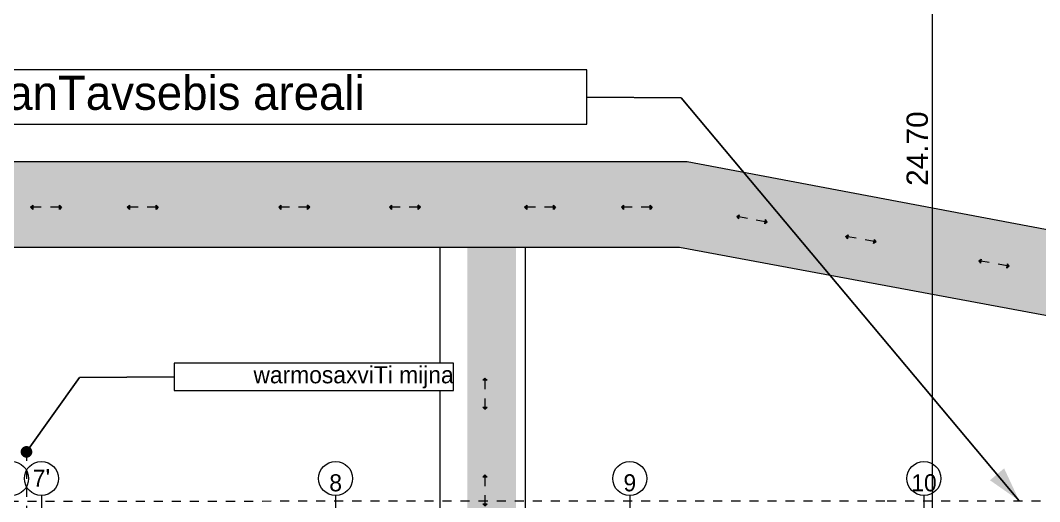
# Model space of a CAD drawing. Header units: millimetres. Extents: x 475159934 to 476245151, y 4620917055 to 4621447368.
# Drawn here: x 475275731 to 475299639, y 4621010374 to 4621021663 of the extents above; entities that cross this region are included whole.
import ezdxf

# ---------------------------------------------------------------- set-up
doc = ezdxf.new("R2010")
doc.units = ezdxf.units.MM
doc.header["$MEASUREMENT"] = 0
doc.set_wipeout_variables(frame=1)
doc.linetypes.add('Dashed', pattern=[423.333333, 211.666667, -211.666667])
for name, color, linetype, lineweight in [('0_Pen_No__42_Pen_No__250_Pen_No__5', 5, 'Continuous', 0), ('Annotation - Text_Pen_No__7_Pen_No__5', 5, 'Continuous', 0), ('New_._Pen_No__255', 255, 'Continuous', 0), ('New_0_Pen_No__5', 5, 'Continuous', 0), ('New_2D Drafting - General_Pen_No__250_Pen_No__7_Pen_No__235', 235, 'Continuous', 0), ('New_Car-Art_Pen_No__5', 5, 'Continuous', 0), ('New_topo_NL (1)$0$GAZI_Pen_No__250', 7, 'Continuous', 0), ('New_topo_NL (1)$0$GAZI_Pen_No__5', 5, 'Continuous', 0), ('zoma_Pen_No__1', 1, 'Continuous', 0), ('zoma_Pen_No__5_Pen_No__5', 5, 'Continuous', 0)]:
    doc.layers.add(name, color=color, linetype=linetype, lineweight=lineweight)
for name, color, linetype, lineweight, true_color in [('New_._Pen_No__252', 7, 'Continuous', 0, 0x666666), ('New_2D Drafting - General_Pen_No__250_Pen_No__7_Pen_No__252', 7, 'Continuous', 0, 0x666666), ('New_Car-Art_Pen_No__252', 7, 'Continuous', 0, 0x666666)]:
    doc.layers.add(name, color=color, linetype=linetype, lineweight=lineweight, true_color=true_color)
doc.layers.add('New_Car-Art', color=7, linetype='Continuous')
doc.layers.add('zoma', color=7, linetype='Continuous')
doc.styles.add('GENERATED_STYLE_3', font='arial.ttf')
doc.styles.add('GENERATED_STYLE_4', font='ACADMTAV.TTF')
doc.dimstyles.new('GENERATED_STYLE__10', dxfattribs={"dimtxt": 500, "dimasz": 228, "dimexe": 0.18, "dimexo": 3, "dimgap": 0, "dimtad": 1, "dimlfac": 0.001, "dimzin": 0, "dimdsep": 46, "dimtxsty": 'GENERATED_STYLE_3', "dimblk": 'ARROWHEAD_2', "dimblk1": 'ARROWHEAD_2', "dimblk2": 'ARROWHEAD_2', "dimcen": 0.09, "dimclrd": 1, "dimclre": 1, "dimclrt": 1, "dimadec": 0, "dimazin": 0, "dimtfac": 1, "dimtdec": 4, "dimtmove": 0, "dimatfit": 3, "dimfxl": 1, "dimtolj": 1, "dimtzin": 0, "dimarcsym": 0})
doc.dimstyles.new('GENERATED_STYLE__31', dxfattribs={"dimtxt": 0.18, "dimasz": 547.2, "dimexe": 0.18, "dimexo": 0.0625, "dimgap": 0, "dimtad": 0, "dimtih": 1, "dimtoh": 1, "dimdec": 4, "dimzin": 0, "dimdsep": 46, "dimcen": 0.09, "dimadec": 0, "dimazin": 0, "dimtfac": 1, "dimtdec": 4, "dimtmove": 0, "dimatfit": 3, "dimldrblk": 'ARROWHEAD_11', "dimfxl": 1, "dimtolj": 1, "dimtzin": 0, "dimarcsym": 0})
doc.dimstyles.new('GENERATED_STYLE__32', dxfattribs={"dimtxt": 0.18, "dimasz": 809.097333, "dimexe": 0.18, "dimexo": 0.0625, "dimgap": 0, "dimtad": 0, "dimtih": 1, "dimtoh": 1, "dimdec": 4, "dimzin": 0, "dimdsep": 46, "dimcen": 0.09, "dimadec": 0, "dimazin": 0, "dimtfac": 1, "dimtdec": 4, "dimtmove": 0, "dimatfit": 3, "dimldrblk": 'ARROWHEAD_5', "dimfxl": 1, "dimtolj": 1, "dimtzin": 0, "dimarcsym": 0})

# ---------------------------------------------------------------- blocks, each defined once
blk = doc.blocks.new('*D1510', base_point=(475826096, 4621095193))
at = {"layer": 'zoma_Pen_No__1', "color": 1, "linetype": 'Continuous', "lineweight": 0, "transparency": 16777216}
for p, q in [((475297274, 4621030901), (475296974, 4621031074)), ((475297124, 4621030987), (475297124, 4621031134)), ((475297349, 4621030987), (475296899, 4621030987)), ((475297124, 4621006290), (475297124, 4621030987)), ((475297349, 4621006290), (475296899, 4621006290)), ((475296974, 4621006377), (475297274, 4621006204)), ((475297124, 4621006144), (475297124, 4621006290))]:
    blk.add_line(p, q, dxfattribs=at)
at = {"layer": 'zoma_Pen_No__1', "color": 1, "lineweight": 0, "transparency": 16777216, "insert": (475297024, 4621017781), "char_height": 500, "attachment_point": 7, "rotation": 90, "style": 'GENERATED_STYLE_3'}
blk.add_mtext('\\A1;{\\pql;\\fArial|b0|i0|c204|p0;\\W1.000000;24.70}', dxfattribs=at)
blk = doc.blocks.new('ARROWHEAD_2')
at = {"color": 0, "linetype": 'Continuous', "lineweight": 0}
for p, q in [((0, 0), (-1, 0)), ((-0.38, -0.66), (0.38, 0.66))]:
    blk.add_line(p, q, dxfattribs=at)
blk = doc.blocks.new('Line_133', base_point=(475286628, 4621013270))
at = {"layer": 'New_Car-Art_Pen_No__5', "linetype": 'Continuous', "lineweight": 0}
for points in [[(475286628, 4621013270), (475286578, 4621013220), (475286678, 4621013220)], [(475286628, 4621012543), (475286678, 4621012593), (475286578, 4621012593)]]:
    blk.add_hatch(color=5, dxfattribs=at).paths.add_polyline_path(points)
at = {"layer": 'New_Car-Art_Pen_No__5', "color": 5, "linetype": 'Continuous', "lineweight": 0}
for p, q in [((475286628, 4621013270), (475286578, 4621013220)), ((475286678, 4621013220), (475286578, 4621013220)), ((475286628, 4621013270), (475286678, 4621013220)), ((475286578, 4621012593), (475286678, 4621012593)), ((475286628, 4621012543), (475286578, 4621012593)), ((475286628, 4621012543), (475286678, 4621012593))]:
    blk.add_line(p, q, dxfattribs=at)
at = {"layer": 'New_Car-Art_Pen_No__5', "color": 5, "linetype": 'Dashed', "lineweight": 0}
blk.add_line((475286628, 4621013220), (475286628, 4621012593), dxfattribs=at)
blk = doc.blocks.new('Line_134', base_point=(475286628, 4621011001))
at = {"layer": 'New_Car-Art_Pen_No__5', "linetype": 'Continuous', "lineweight": 0}
for points in [[(475286628, 4621011001), (475286578, 4621010951), (475286678, 4621010951)], [(475286628, 4621010275), (475286678, 4621010325), (475286578, 4621010325)]]:
    blk.add_hatch(color=5, dxfattribs=at).paths.add_polyline_path(points)
at = {"layer": 'New_Car-Art_Pen_No__5', "color": 5, "linetype": 'Continuous', "lineweight": 0}
for p, q in [((475286628, 4621011001), (475286578, 4621010951)), ((475286628, 4621011001), (475286678, 4621010951)), ((475286678, 4621010951), (475286578, 4621010951)), ((475286578, 4621010325), (475286678, 4621010325)), ((475286628, 4621010275), (475286578, 4621010325)), ((475286628, 4621010275), (475286678, 4621010325))]:
    blk.add_line(p, q, dxfattribs=at)
at = {"layer": 'New_Car-Art_Pen_No__5', "color": 5, "linetype": 'Dashed', "lineweight": 0}
blk.add_line((475286628, 4621010951), (475286628, 4621010325), dxfattribs=at)
blk = doc.blocks.new('Line_142', base_point=(475298924, 4621015894))
at = {"layer": 'New_Car-Art_Pen_No__5', "linetype": 'Continuous', "lineweight": 0}
for points in [[(475298210, 4621016025), (475298250, 4621015967), (475298268, 4621016065)], [(475298924, 4621015894), (475298884, 4621015952), (475298866, 4621015854)]]:
    blk.add_hatch(color=5, dxfattribs=at).paths.add_polyline_path(points)
at = {"layer": 'New_Car-Art_Pen_No__5', "color": 5, "linetype": 'Continuous', "lineweight": 0}
for p, q in [((475298210, 4621016025), (475298268, 4621016065)), ((475298210, 4621016025), (475298250, 4621015967)), ((475298268, 4621016065), (475298250, 4621015967)), ((475298866, 4621015854), (475298884, 4621015952)), ((475298924, 4621015894), (475298866, 4621015854)), ((475298924, 4621015894), (475298884, 4621015952))]:
    blk.add_line(p, q, dxfattribs=at)
at = {"layer": 'New_Car-Art_Pen_No__5', "color": 5, "linetype": 'Dashed', "lineweight": 0}
blk.add_line((475298875, 4621015903), (475298259, 4621016016), dxfattribs=at)
blk = doc.blocks.new('Line_143', base_point=(475295803, 4621016465))
at = {"layer": 'New_Car-Art_Pen_No__5', "linetype": 'Continuous', "lineweight": 0}
for points in [[(475295089, 4621016596), (475295129, 4621016538), (475295147, 4621016636)], [(475295803, 4621016465), (475295763, 4621016523), (475295745, 4621016425)]]:
    blk.add_hatch(color=5, dxfattribs=at).paths.add_polyline_path(points)
at = {"layer": 'New_Car-Art_Pen_No__5', "color": 5, "linetype": 'Continuous', "lineweight": 0}
for p, q in [((475295089, 4621016596), (475295147, 4621016636)), ((475295089, 4621016596), (475295129, 4621016538)), ((475295147, 4621016636), (475295129, 4621016538)), ((475295745, 4621016425), (475295763, 4621016523)), ((475295803, 4621016465), (475295745, 4621016425)), ((475295803, 4621016465), (475295763, 4621016523))]:
    blk.add_line(p, q, dxfattribs=at)
at = {"layer": 'New_Car-Art_Pen_No__5', "color": 5, "linetype": 'Dashed', "lineweight": 0}
blk.add_line((475295754, 4621016474), (475295138, 4621016587), dxfattribs=at)
blk = doc.blocks.new('Line_144', base_point=(475293251, 4621016932))
at = {"layer": 'New_Car-Art_Pen_No__5', "linetype": 'Continuous', "lineweight": 0}
for points in [[(475292536, 4621017063), (475292576, 4621017005), (475292594, 4621017103)], [(475293251, 4621016932), (475293210, 4621016990), (475293192, 4621016892)]]:
    blk.add_hatch(color=5, dxfattribs=at).paths.add_polyline_path(points)
at = {"layer": 'New_Car-Art_Pen_No__5', "color": 5, "linetype": 'Continuous', "lineweight": 0}
for p, q in [((475292536, 4621017063), (475292594, 4621017103)), ((475292536, 4621017063), (475292576, 4621017005)), ((475292594, 4621017103), (475292576, 4621017005)), ((475293192, 4621016892), (475293210, 4621016990)), ((475293251, 4621016932), (475293192, 4621016892)), ((475293251, 4621016932), (475293210, 4621016990))]:
    blk.add_line(p, q, dxfattribs=at)
at = {"layer": 'New_Car-Art_Pen_No__5', "color": 5, "linetype": 'Dashed', "lineweight": 0}
blk.add_line((475293201, 4621016941), (475292585, 4621017054), dxfattribs=at)
blk = doc.blocks.new('Line_145', base_point=(475290554, 4621017278))
at = {"layer": 'New_Car-Art_Pen_No__5', "linetype": 'Continuous', "lineweight": 0}
for points in [[(475289828, 4621017278), (475289878, 4621017228), (475289878, 4621017328)], [(475290554, 4621017278), (475290504, 4621017328), (475290504, 4621017228)]]:
    blk.add_hatch(color=5, dxfattribs=at).paths.add_polyline_path(points)
at = {"layer": 'New_Car-Art_Pen_No__5', "color": 5, "linetype": 'Continuous', "lineweight": 0}
for p, q in [((475289828, 4621017278), (475289878, 4621017328)), ((475289828, 4621017278), (475289878, 4621017228)), ((475289878, 4621017328), (475289878, 4621017228)), ((475290504, 4621017228), (475290504, 4621017328)), ((475290554, 4621017278), (475290504, 4621017328)), ((475290554, 4621017278), (475290504, 4621017228))]:
    blk.add_line(p, q, dxfattribs=at)
at = {"layer": 'New_Car-Art_Pen_No__5', "color": 5, "linetype": 'Dashed', "lineweight": 0}
blk.add_line((475290504, 4621017278), (475289878, 4621017278), dxfattribs=at)
blk = doc.blocks.new('Line_146', base_point=(475288285, 4621017278))
at = {"layer": 'New_Car-Art_Pen_No__5', "linetype": 'Continuous', "lineweight": 0}
for points in [[(475287559, 4621017278), (475287609, 4621017228), (475287609, 4621017328)], [(475288285, 4621017278), (475288235, 4621017328), (475288235, 4621017228)]]:
    blk.add_hatch(color=5, dxfattribs=at).paths.add_polyline_path(points)
at = {"layer": 'New_Car-Art_Pen_No__5', "color": 5, "linetype": 'Continuous', "lineweight": 0}
for p, q in [((475287559, 4621017278), (475287609, 4621017328)), ((475287559, 4621017278), (475287609, 4621017228)), ((475287609, 4621017328), (475287609, 4621017228)), ((475288235, 4621017228), (475288235, 4621017328)), ((475288285, 4621017278), (475288235, 4621017328)), ((475288285, 4621017278), (475288235, 4621017228))]:
    blk.add_line(p, q, dxfattribs=at)
at = {"layer": 'New_Car-Art_Pen_No__5', "color": 5, "linetype": 'Dashed', "lineweight": 0}
blk.add_line((475288235, 4621017278), (475287609, 4621017278), dxfattribs=at)
blk = doc.blocks.new('Line_147', base_point=(475285113, 4621017278))
at = {"layer": 'New_Car-Art_Pen_No__5', "linetype": 'Continuous', "lineweight": 0}
for points in [[(475284386, 4621017278), (475284436, 4621017228), (475284436, 4621017328)], [(475285113, 4621017278), (475285063, 4621017328), (475285063, 4621017228)]]:
    blk.add_hatch(color=5, dxfattribs=at).paths.add_polyline_path(points)
at = {"layer": 'New_Car-Art_Pen_No__5', "color": 5, "linetype": 'Continuous', "lineweight": 0}
for p, q in [((475284386, 4621017278), (475284436, 4621017328)), ((475284386, 4621017278), (475284436, 4621017228)), ((475284436, 4621017328), (475284436, 4621017228)), ((475285063, 4621017228), (475285063, 4621017328)), ((475285113, 4621017278), (475285063, 4621017328)), ((475285113, 4621017278), (475285063, 4621017228))]:
    blk.add_line(p, q, dxfattribs=at)
at = {"layer": 'New_Car-Art_Pen_No__5', "color": 5, "linetype": 'Dashed', "lineweight": 0}
blk.add_line((475285063, 4621017278), (475284436, 4621017278), dxfattribs=at)
blk = doc.blocks.new('Line_148', base_point=(475282518, 4621017278))
at = {"layer": 'New_Car-Art_Pen_No__5', "linetype": 'Continuous', "lineweight": 0}
for points in [[(475281791, 4621017278), (475281841, 4621017228), (475281841, 4621017328)], [(475282518, 4621017278), (475282468, 4621017328), (475282468, 4621017228)]]:
    blk.add_hatch(color=5, dxfattribs=at).paths.add_polyline_path(points)
at = {"layer": 'New_Car-Art_Pen_No__5', "color": 5, "linetype": 'Continuous', "lineweight": 0}
for p, q in [((475281791, 4621017278), (475281841, 4621017328)), ((475281791, 4621017278), (475281841, 4621017228)), ((475281841, 4621017328), (475281841, 4621017228)), ((475282468, 4621017228), (475282468, 4621017328)), ((475282518, 4621017278), (475282468, 4621017328)), ((475282518, 4621017278), (475282468, 4621017228))]:
    blk.add_line(p, q, dxfattribs=at)
at = {"layer": 'New_Car-Art_Pen_No__5', "color": 5, "linetype": 'Dashed', "lineweight": 0}
blk.add_line((475282468, 4621017278), (475281841, 4621017278), dxfattribs=at)
blk = doc.blocks.new('Line_149', base_point=(475278964, 4621017278))
at = {"layer": 'New_Car-Art_Pen_No__5', "linetype": 'Continuous', "lineweight": 0}
for points in [[(475278238, 4621017278), (475278288, 4621017228), (475278288, 4621017328)], [(475278964, 4621017278), (475278914, 4621017328), (475278914, 4621017228)]]:
    blk.add_hatch(color=5, dxfattribs=at).paths.add_polyline_path(points)
at = {"layer": 'New_Car-Art_Pen_No__5', "color": 5, "linetype": 'Continuous', "lineweight": 0}
for p, q in [((475278238, 4621017278), (475278288, 4621017328)), ((475278238, 4621017278), (475278288, 4621017228)), ((475278288, 4621017328), (475278288, 4621017228)), ((475278914, 4621017228), (475278914, 4621017328)), ((475278964, 4621017278), (475278914, 4621017328)), ((475278964, 4621017278), (475278914, 4621017228))]:
    blk.add_line(p, q, dxfattribs=at)
at = {"layer": 'New_Car-Art_Pen_No__5', "color": 5, "linetype": 'Dashed', "lineweight": 0}
blk.add_line((475278914, 4621017278), (475278288, 4621017278), dxfattribs=at)
blk = doc.blocks.new('Line_150', base_point=(475276695, 4621017278))
at = {"layer": 'New_Car-Art_Pen_No__5', "linetype": 'Continuous', "lineweight": 0}
for points in [[(475275969, 4621017278), (475276019, 4621017228), (475276019, 4621017328)], [(475276695, 4621017278), (475276645, 4621017328), (475276645, 4621017228)]]:
    blk.add_hatch(color=5, dxfattribs=at).paths.add_polyline_path(points)
at = {"layer": 'New_Car-Art_Pen_No__5', "color": 5, "linetype": 'Continuous', "lineweight": 0}
for p, q in [((475275969, 4621017278), (475276019, 4621017328)), ((475275969, 4621017278), (475276019, 4621017228)), ((475276019, 4621017328), (475276019, 4621017228)), ((475276645, 4621017228), (475276645, 4621017328)), ((475276695, 4621017278), (475276645, 4621017328)), ((475276695, 4621017278), (475276645, 4621017228))]:
    blk.add_line(p, q, dxfattribs=at)
at = {"layer": 'New_Car-Art_Pen_No__5', "color": 5, "linetype": 'Dashed', "lineweight": 0}
blk.add_line((475276645, 4621017278), (475276019, 4621017278), dxfattribs=at)
blk = doc.blocks.new('ARROWHEAD_5')
at = {"linetype": 'Continuous', "lineweight": 0}
blk.add_hatch(color=0, dxfattribs=at).paths.add_polyline_path([(-1, 0.2679), (0, 0), (-1, -0.2679)])
at = {"color": 0, "linetype": 'Continuous', "lineweight": 0}
blk.add_line((0, 0), (-1, 0), dxfattribs=at)
blk = doc.blocks.new('ARROWHEAD_11')
at = {"color": 0, "linetype": 'Continuous', "lineweight": 0}
blk.add_line((0, 0), (-1, 0), dxfattribs=at)
at = {"color": 0, "linetype": 'Continuous', "lineweight": 0, "const_width": 0.25, "flags": 128}
blk.add_lwpolyline([(-0.125, 0, 1), (0.125, 0, 1)], format="xyb", close=True, dxfattribs=at)

msp = doc.modelspace()

# ---------------------------------------------------------------- hatches: boundary and pattern name
at = {"layer": 'New_._Pen_No__255', "linetype": 'Continuous', "lineweight": 0, "true_color": 0x7f7f7f}
msp.add_hatch(color=8, dxfattribs=at).paths.add_polyline_path([(475199116.626, 4620982849.639, 0.078401642), (475199019.475, 4620982233.875), (475199019.475, 4620979324.523), (475199019.475, 4620978906.584, 0.414213562), (475201019.475, 4620976906.584), (475203042.515, 4620976906.584), (475208694.142, 4620976906.584), (475208694.142, 4620976911.724), (475208694.142, 4620978906.955), (475202008.039, 4620978895.151, -0.414738821), (475201006.246, 4620979895.15), (475201006.246, 4620981242.333, -0.235675984), (475201803.87, 4620982840.549), (475211885.311, 4620990425.053), (475228656.083, 4621003042.098, -0.071528225), (475229903.645, 4621003727.169), (475239050.392, 4621007163.349), (475242774.455, 4621008424.587), (475266174.557, 4621016341.96), (475285574.408, 4621016341.96), (475287574.564, 4621016341.96), (475291187.888, 4621016341.96), (475302424.204, 4621014255.134), (475302425.419, 4620991031.556), (475304424.204, 4620991031.556), (475304424.204, 4621016255.133), (475302424.204, 4621016255.134), (475294893.047, 4621017677.531), (475291375.101, 4621018341.96), (475285574.408, 4621018341.96), (475282593.276, 4621018341.96), (475265877.771, 4621018341.96), (475238459.732, 4621009077.216), (475228975.861, 4621005515.268, 0.071548655), (475227727.919, 4621004830.054), (475201765.953, 4620985298.259), (475199715.434, 4620983749.097), (475199714.063, 4620983749.097, 0.129873519), (475199136.004, 4620982906.584, 0.007519304)])
at = {"layer": 'New_2D Drafting - General_Pen_No__250_Pen_No__7_Pen_No__235', "linetype": 'Continuous', "lineweight": 0, "true_color": 0x3f1f2f}
msp.add_hatch(color=249, dxfattribs=at).paths.add_polyline_path([(475244282.773, 4621010543.478, 0.321688451), (475243262.96, 4621009122.415), (475243262.96, 4621002135.601), (475244152.204, 4621002135.601), (475244152.204, 4621008831.724, -0.321688451), (475244832.079, 4621009779.099), (475247789.342, 4621010778.379), (475251048.431, 4621011879.647), (475264825.015, 4621016534.85), (475264825.015, 4621006290.236), (475265670.405, 4621006290.236), (475265725.162, 4621006290.236), (475265725.162, 4621016845.436), (475286217.575, 4621016845.436), (475286217.575, 4621012037.196), (475286217.575, 4621009163.716), (475286217.575, 4621006290.236), (475287357.791, 4621006290.236), (475287357.791, 4621010759.269), (475287357.791, 4621012085.341), (475287357.791, 4621016845.436), (475291232.403, 4621016845.436), (475292838.473, 4621016551.56), (475294631.036, 4621016223.56), (475298769.84, 4621015466.248), (475299617.458, 4621015311.152), (475302103.942, 4621014856.18, -0.362147052), (475302923.952, 4621013872.511), (475302923.952, 4620991290.299), (475338673.946, 4620991290.299), (475338673.946, 4620982410.587), (475328974.381, 4620982410.587), (475271015.903, 4620982410.587), (475271015.903, 4620982931.767), (475270015.605, 4620982931.767), (475270015.605, 4620982410.587), (475270015.605, 4620981410.587), (475329174.799, 4620981410.587), (475339673.946, 4620981410.587), (475339673.946, 4620982410.587), (475339673.946, 4620989798.783), (475339673.946, 4620992290.299), (475303923.952, 4620992290.299), (475303923.952, 4621014187.663, 0.362147052), (475302693.937, 4621015663.166), (475298439.62, 4621016441.614), (475291314.066, 4621017745.436), (475265842.794, 4621017745.436, 0.081645972), (475265362.607, 4621017666.499)])

# ---------------------------------------------------------------- linework, layer by layer
at = {"layer": '0_Pen_No__42_Pen_No__250_Pen_No__5', "color": 5, "linetype": 'Continuous', "lineweight": 0}
for centre in [(475275524.343, 4621010916.418), (475276224.343, 4621010916.418), (475283124.343, 4621010916.418), (475283124.343, 4621010916.418), (475290024.343, 4621010916.418), (475290024.343, 4621010916.418), (475296924.343, 4621010916.418)]:
    msp.add_circle(centre, 400, dxfattribs=at)
at = {"layer": 'New_._Pen_No__252', "color": 251, "linetype": 'Continuous', "lineweight": 0, "true_color": 0x666666, "flags": 128}
msp.add_lwpolyline([(475229903.645, 4621003727.169), (475239050.392, 4621007163.349), (475242774.455, 4621008424.587), (475266174.557, 4621016341.96), (475285574.408, 4621016341.96), (475287574.564, 4621016341.96), (475291187.888, 4621016341.96), (475302424.204, 4621014255.134), (475302425.419, 4620991031.556), (475304424.204, 4620991031.556), (475304424.204, 4621016255.133), (475302424.204, 4621016255.134), (475294893.047, 4621017677.531), (475291375.101, 4621018341.96), (475285574.408, 4621018341.96), (475282593.276, 4621018341.96), (475265877.771, 4621018341.96), (475238459.732, 4621009077.216), (475228975.861, 4621005515.268, 0.071548655)], format="xyb", dxfattribs=at)
at = {"layer": 'New_0_Pen_No__5', "color": 5, "linetype": 'Dashed', "lineweight": 0}
msp.add_lwpolyline([(475352436.73, 4620990366.377), (475329854.153, 4620990407.712), (475329854.914, 4620988436.236), (475255968.142, 4620988385.288), (475256002.384, 4620985927.639), (475229033.1, 4620985908.699), (475229032.817, 4621003666.82), (475247957.064, 4621010375.409), (475296059.458, 4621010393.982), (475352485.877, 4621010401.574)], close=True, dxfattribs=at)
at = {"layer": 'New_2D Drafting - General_Pen_No__250_Pen_No__7_Pen_No__252', "color": 251, "linetype": 'Continuous', "lineweight": 0, "true_color": 0x666666}
msp.add_lwpolyline([(475285574.408, 4621008960.22), (475285574.408, 4621016341.96), (475287574.564, 4621016341.96), (475287574.564, 4621008960.22), (475290224.204, 4621008960.22), (475290224.204, 4621006290.219), (475282924.204, 4621006290.219), (475282924.204, 4621008960.22)], close=True, dxfattribs=at)
at = {"layer": 'New_Car-Art_Pen_No__252', "color": 251, "linetype": 'Continuous', "lineweight": 0, "true_color": 0x666666}
for points in [[(475287574.208, 4621011330.983), (475287574.208, 4621008960.105)], [(475285574.338, 4621008960.105), (475285574.338, 4621011022.035)]]:
    msp.add_lwpolyline(points, dxfattribs=at)
at = {"layer": 'New_topo_NL (1)$0$GAZI_Pen_No__250', "color": 7, "linetype": 'Continuous', "lineweight": 0, "flags": 128}
msp.add_lwpolyline([(475270664.31, 4621019227.738), (475289016.31, 4621019227.738), (475289016.31, 4621020502.748), (475270664.31, 4621020502.748), (475270664.31, 4621019227.738)], close=True, dxfattribs=at)
at = {"layer": 'zoma_Pen_No__5_Pen_No__5', "color": 5, "linetype": 'Dashed', "lineweight": 0}
msp.add_line((475275874.343, 4621011541.501), (475275874.343, 4620983277.235), dxfattribs=at)
at = {"layer": 'zoma_Pen_No__5_Pen_No__5', "color": 5, "linetype": 'Continuous', "lineweight": 0}
for p, q in [((475276224.343, 4621010516.418), (475276224.343, 4620982252.152)), ((475283124.343, 4621010516.418), (475283124.343, 4620982252.152)), ((475290024.343, 4621010516.418), (475290024.343, 4620982252.152)), ((475296924.343, 4621010516.418), (475296924.343, 4620982252.152))]:
    msp.add_line(p, q, dxfattribs=at)

# ---------------------------------------------------------------- block references
at = {"layer": 'New_Car-Art', "color": 5, "linetype": 'Dashed', "lineweight": 0}
for name, p in [('Line_150', (475276695.489, 4621017278.214)), ('Line_149', (475278964.092, 4621017278.214)), ('Line_148', (475282517.702, 4621017278.214)), ('Line_147', (475285112.561, 4621017278.214)), ('Line_146', (475288285.432, 4621017278.214)), ('Line_145', (475290554.034, 4621017278.214)), ('Line_144', (475293250.68, 4621016932.306)), ('Line_143', (475295803.161, 4621016465.257)), ('Line_142', (475298924.214, 4621015894.172)), ('Line_133', (475286627.599, 4621013269.973)), ('Line_134', (475286627.599, 4621011001.371))]:
    msp.add_blockref(name, p, dxfattribs=at)

# ---------------------------------------------------------------- texts
at = {"layer": 'Annotation - Text_Pen_No__7_Pen_No__5', "color": 5, "linetype": 'Continuous', "lineweight": 0, "char_height": 400, "attachment_point": 2, "style": 'GENERATED_STYLE_4'}
for s, insert in [("\\A1;{\\pqc;\\fAcadMtavr|b0|i0|c0|p0;\\W1.000000;7\\fArial|b0|i0|c204|p0;\\H1.093750x;\\W1.000000;'}", (475276226.501, 4621011140.41)), ('\\A1;{\\pqc;\\fAcadMtavr|b0|i0|c0|p0;\\W1.000000;8}', (475283126.5, 4621011015.456)), ('\\A1;{\\pqc;\\fAcadMtavr|b0|i0|c0|p0;\\W1.000000;9}', (475290026.5, 4621011015.456)), ('\\A1;{\\pqc;\\fAcadMtavr|b0|i0|c0|p0;\\W1.000000;10}', (475296926.5, 4621011015.456))]:
    msp.add_mtext(s, dxfattribs=dict(at, insert=insert))
at = {"layer": 'New_topo_NL (1)$0$GAZI_Pen_No__5', "color": 5, "linetype": 'Continuous', "lineweight": 0, "insert": (475270664.31, 4621019844.043), "char_height": 800, "attachment_point": 4, "style": 'GENERATED_STYLE_4'}
msp.add_mtext('\\A1;{\\pql;\\fAcadMtavr|b0|i0|c0|p0;\\W1.000000;Senobis ganTavsebis areali}', dxfattribs=at)

# ---------------------------------------------------------------- dimensions: what is measured, and where the dimension line sits
at = {"layer": 'zoma', "color": 1, "linetype": 'Continuous', "lineweight": 0}
dim = msp.add_linear_dim(base=(475297124.343, 4621030987.312), p1=(475297124.343, 4621006290.239), p2=(475297122.518, 4621030987.312), angle=90, dimstyle='GENERATED_STYLE__10', dxfattribs=at)
dim.commit()
dim.dimension.update_dxf_attribs({"geometry": '*D1510', "text_midpoint": (475296774.343, 4621018618.343), "dimtype": 160, "text_rotation": 90})

# ---------------------------------------------------------------- leaders
at = {"layer": 'New_topo_NL (1)$0$GAZI_Pen_No__250', "color": 7, "linetype": 'Continuous', "lineweight": 0, "annotation_type": 0, "has_hookline": 1, "hookline_direction": 1, "text_width": 17888.987}
msp.add_leader([(475299160.655, 4621010394.399), (475291234.23, 4621019844.043), (475289016.31, 4621019865.243)], dimstyle='GENERATED_STYLE__32', dxfattribs=at)

# ---------------------------------------------------------------- next in the draw order: wipeouts: each hides what was drawn before it
at = {"color": 5, "linetype": 'Continuous', "lineweight": 0, "ltscale": 23226954310.90746}
msp.add_wipeout([(475279337.944, 4621012978.317), (475285894.154, 4621012978.317), (475285894.154, 4621013620.918), (475279337.944, 4621013620.918)], dxfattribs=at).dxf.layer = 'New_topo_NL (1)$0$GAZI_Pen_No__5'

# ---------------------------------------------------------------- next in the draw order: linework, layer by layer
at = {"layer": 'New_topo_NL (1)$0$GAZI_Pen_No__5', "color": 5, "linetype": 'Continuous', "lineweight": 0, "flags": 128}
msp.add_lwpolyline([(475279337.944, 4621012978.317), (475285894.154, 4621012978.317), (475285894.154, 4621013620.918), (475279337.944, 4621013620.918), (475279337.944, 4621012978.317)], close=True, dxfattribs=at)

# ---------------------------------------------------------------- next in the draw order: texts
at = {"layer": 'New_topo_NL (1)$0$GAZI_Pen_No__5', "color": 5, "linetype": 'Continuous', "lineweight": 0, "insert": (475285894.154, 4621013289.018), "char_height": 400, "attachment_point": 6, "style": 'GENERATED_STYLE_4'}
msp.add_mtext('\\A1;{\\pqr;\\fAcadMtavr|b0|i0|c0|p0;\\W1.000000;warmosaxviTi mijna}', dxfattribs=at)

# ---------------------------------------------------------------- next in the draw order: leaders
at = {"layer": 'New_topo_NL (1)$0$GAZI_Pen_No__5', "color": 5, "linetype": 'Continuous', "lineweight": 0, "annotation_type": 0, "has_hookline": 1, "hookline_direction": 0, "text_width": 6357.709}
msp.add_leader([(475275874.343, 4621011541.501), (475277120.024, 4621013289.018), (475279337.944, 4621013299.618)], dimstyle='GENERATED_STYLE__31', dxfattribs=at)

doc.saveas('drawing.dxf')
